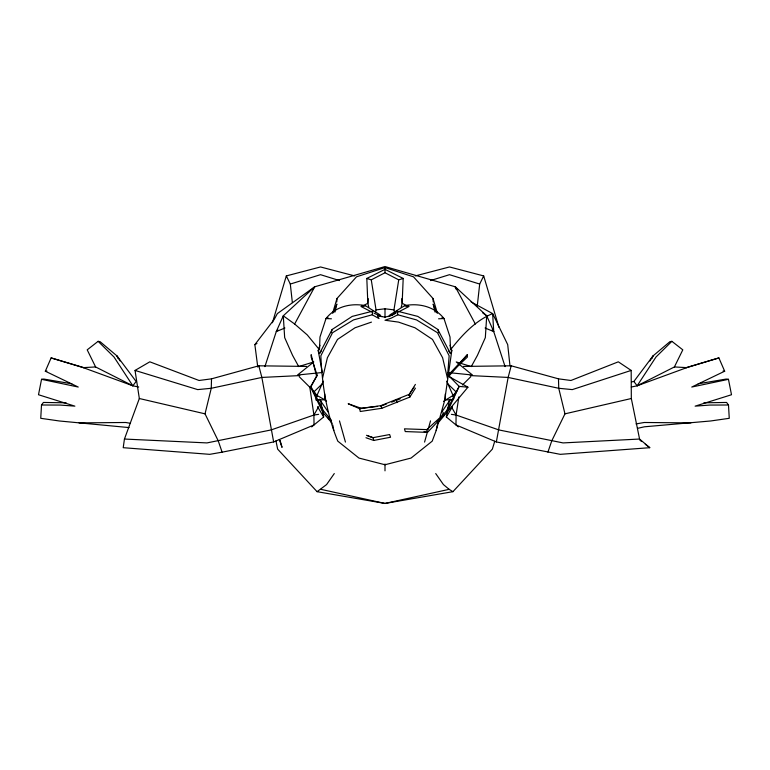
<?xml version="1.0" encoding="UTF-8"?>
<svg xmlns="http://www.w3.org/2000/svg" width="770" height="770" viewBox="0 0 770 770"><rect width="100%" height="100%" fill="white"/><g stroke="black" fill="none" stroke-linecap="round" stroke-linejoin="round"><path stroke-width="1.16" d="M324.728 394.019L324.728 399.774L326.519 401.334M328.444 419.024L328.463 416.811L323.525 410.872L310.839 386.396L317.134 375.211L311.176 357.088L311.176 354.672L316.614 376.386L310.618 387.204L323.082 412.758L332.284 423.346M458.853 396.954L456.09 415.03L455.975 424.944L496.352 441.932L560.262 454.339L649.774 447.697L639.572 439.044L631.323 398.514L631.179 370.428L618.32 361.823L570.945 380.486L558.481 378.84L511.184 365.808L463.444 366.424M306.556 366.424L258.816 365.808L211.519 378.84L211.259 388.282L205.032 413.837L218.247 440.873L222.106 452.173L273.648 441.932L314.025 424.944L313.91 415.03L309.723 386.646M319.502 349.869L319.974 337.048L326.018 318.539C335.335 306.604 350.899 302.831 365.317 305.651L380.168 314.93M368.772 307.163L367.839 303.293L366.809 278.442L385 269.346L403.191 278.442L402.161 303.293L401.228 307.163M66.133 402.816L43.409 402.45L41.503 405.001L40.743 418.312L59.357 420.978L129.033 427.581M336.769 301.927L336.99 298.49L356.5 276.825L385 267.585L413.5 276.825L433.01 298.49L437.399 313.275M368.195 298.616L367.839 303.293L362.612 305.988M477.256 306.056L479.691 284.053L483.685 275.92L449.488 266.959L415.29 275.92M211.519 378.84L199.055 380.486L149.813 361.823L135.039 370.428L139.332 398.514L124.442 439.044L123.219 447.697L209.738 454.339L222.106 452.173M394.548 312.129L393.961 309.867L398.735 279.847L403.191 278.442M450.084 345.297L451.817 350.523L444.637 400.631L440.094 416.705M439.439 419.005L436.195 430.488L432.201 441.162L411.055 458.063L385 464.753L358.945 458.063L337.799 441.162C326.682 414.029 322.024 384.962 320.859 355.779L332.525 332.707L353.469 319.916L372.218 314.786L372.834 311.138L352.188 316.403L332.178 329.454L319.512 353.565L318.183 350.523L319.916 345.297M458.333 426.888L446.34 416.974L449.545 399.64M436.195 430.488L437.235 425.002M71.802 383.797L43.794 379.052L41.541 379.321L38.5 394.74L74.882 406.146L60.301 405.068L41.503 405.001M496.352 441.932L508.142 377.435L511.184 365.808M335.017 312.014L336.837 304.025L333.574 312.659M442.529 415.338L443.847 415.155L427.485 432.384L405.27 431.566L404.462 428.842L426.792 429.612L442.529 415.338L443.212 412.316M322.572 378.128L327.394 357.732L337.51 339.435L355.018 327.779L371.467 322.11M316.961 395.443L315.892 399.938L324.728 399.774L316.961 395.443L323.284 381.198M375.452 312.129L376.039 309.867L371.265 279.847L366.809 278.442M310.618 387.204L310.839 386.396M424.568 442.086L427.389 432.047M428.014 429.814L430.526 420.892M272.426 322.755L286.315 275.92L320.512 266.959L354.71 275.92M332.601 313.275L336.99 298.49M331.196 332.736L332.178 329.454M494.763 441.2L492.348 449.141L452.924 491.674L385 503.445L317.076 491.674L277.652 449.141L275.958 440.921M264.899 366.626L276.276 331.572L283.283 315.806L314.718 286.786L385 266.555L455.282 286.786L486.717 315.806L493.724 331.572L505.101 366.626M547.894 452.173L551.753 440.873L564.968 413.837L558.741 388.282L558.481 378.84M652.171 358.223L652.97 355.971L669.862 341.716L671.883 341.331L682.798 349.84L674.395 366.953L637.156 385.799L631.294 387.021M41.541 379.321L78.242 387.041L45.334 371.217L51.118 357.915L83.208 367.627L132.844 385.799L138.706 387.021M448.554 350.716L450.489 353.565L451.817 350.523M316.614 376.386L317.134 375.211M446.918 412.758L459.161 386.396L448.217 375.211L467.371 354.672L467.371 357.088L448.217 375.211L448.737 376.386L467.929 387.204L437.716 423.346M319.252 349.503L307.269 334.931L294.65 324.016L314.718 286.786L277.354 313.602L274.216 319.415L254.86 344.642L257.777 367.097M124.442 439.044L206.957 442.914L271.107 429.939L313.91 415.03L318.607 406.762M446.34 416.974L452.462 406.695M649.899 360.957L652.97 355.971L633.883 381.468L631.544 381.901M415.386 384.403L408.716 395.318L414 387.31M377.425 406.406L360.995 408.206L348.184 403.75L359.696 408.735L360.254 411.498L381.824 408.273L409.842 397.07L415.405 388.176M633.883 381.468L637.156 385.799L656.001 357.001L671.883 341.331M319.512 353.565L321.446 350.716M441.48 412.431L450.594 399.187M452.548 396.348L457.476 389.957M334.286 473.56L326.576 484.58L317.076 491.674M132.844 385.799L136.117 381.468L117.03 355.971L100.139 341.716L98.117 341.331L87.203 349.84L95.605 366.953L132.844 385.799L113.999 357.001L98.117 341.331M450.748 349.503C462.039 335.114 475.408 320.58 492.646 313.602L507.709 344.642L509.961 365.75M277.806 329.781L276.276 331.572L284.919 328.01M312.408 289.481L314.718 286.786M448.737 376.386L467.371 354.672M438.467 420.372L446.475 410.872L459.161 386.396L467.929 387.204M462.472 384.981L470.807 376.674M317.452 396.348L314.199 391.612L322.649 383.45M437.187 421.459L443.847 415.155M443.481 401.334L453.039 395.443L446.716 381.198M450.489 353.565L437.822 329.454L417.812 316.403L397.166 311.138L392.421 315.219L385 317.153L377.416 315.806L378.994 318.559L372.218 314.786M311.667 426.888L323.66 416.974L320.455 399.64M389.832 314.93L404.683 305.651C419.101 302.831 434.665 306.604 443.982 318.539L450.026 337.048L450.498 349.869M254.86 344.642L256.939 343.478M371.265 279.847L385 272.753L398.735 279.847M397.897 312.197L409.014 306.498L404.683 305.651L408.524 305.507M397.782 314.786L391.073 318.203L385 320.253L398.533 322.11L414.982 327.779L432.49 339.435L442.606 357.732L447.428 378.128L449.141 355.779L437.476 332.707L416.531 319.916L397.782 314.786L397.166 311.138M637.156 385.799L686.792 367.627L718.882 357.915L724.666 371.217L691.758 387.041L728.459 379.321L731.5 394.74L695.118 406.146L709.699 405.068L728.497 405.001L729.257 418.312L710.643 420.978L644.432 426.792L637.502 428.361M388.186 316.586L395.876 313.236M360.995 408.206L359.696 408.735L380.9 405.636L409.159 394.356L409.842 397.07M397.012 400.169L400.198 398.85M328.049 317.75L326.018 318.539L331.427 318.799M380.948 406.021L386.309 404.086M391.661 402.152L394.875 400.997M718.882 357.915L686.234 367.608M631.179 370.428L572.312 389.61L558.741 388.282L508.142 377.435L470.152 375.577M430.469 280.578L449.488 274.678L479.691 284.053M292.359 302.591L290.309 284.053L320.512 274.678L339.531 280.578M564.968 413.837L631.323 398.514M452.924 491.674L449.141 489.335L385 503.445L320.859 489.335M365.971 437.726L373.691 440.459L390.554 437.235L389.63 434.54L373.132 437.649L366.481 435.291M636.03 423.933L644.221 422.489L690.911 422.894M313.91 415.03L318.607 414.347M698.197 383.797L726.206 379.052L728.459 379.321M376.039 309.867L385 308.789L393.961 309.867M45.334 371.217L46.912 371.025M322.332 372.507L297.528 375.019L313.756 361.958L298.712 366.558L292.561 355.345L284.669 337.616L283.283 315.806L294.65 324.016M83.208 367.627L95.605 366.953M438.573 318.799L443.982 318.539L441.951 317.75M299.848 375.577L261.858 377.435L211.259 388.282L197.688 389.61L135.039 370.428M639.572 439.044L563.043 442.914L498.893 429.939L456.09 415.03L451.393 414.347M79.089 422.894L125.78 422.489L130.457 423.317M453.001 399.919L445.272 399.774L445.272 394.019M703.867 402.816L726.591 402.45L728.497 405.001M361.476 305.507L365.317 305.651L360.986 306.498L372.103 312.197M424.029 431.585L427.485 432.384L426.792 429.612M674.395 366.953L686.792 367.627M447.668 372.507L472.472 375.019L456.244 361.958L471.288 366.558L477.439 355.345L485.331 337.616L486.717 315.806L482.838 313.015M723.088 371.025L724.666 371.217M139.332 398.514L205.032 413.837M83.766 367.608L51.118 357.915M368.022 436.003L373.363 437.861M485.081 328.01L493.724 331.572L492.646 313.602L471.057 301.907M374.124 313.236L381.814 316.586M407.388 305.988L402.161 303.293L401.805 298.616M639.86 440.151L641.66 441.518M645.27 444.261L649.774 447.697M449.141 489.335L443.424 484.58L435.714 473.56M447.351 383.45L455.802 391.612M299.193 376.674L314.199 391.612M328.463 416.811L331.533 420.372M455.676 288.885L455.282 286.786L457.592 289.481M492.194 329.781L493.724 331.572M319.406 399.187L328.521 412.431M120.101 360.957L117.03 355.971L117.829 358.223M317.538 406.695L323.66 416.974M451.393 406.762L456.09 415.03M455.282 286.786L475.35 324.016M286.315 275.92L290.309 284.053M436.426 312.659L433.164 304.025L434.983 312.014M380.9 405.636L381.824 408.273M279.346 439.535L282.032 447.37L280.107 440.507M437.822 329.454L438.804 332.736M396.136 399.928L396.945 402.614M483.685 275.92L498.931 327.327M339.474 420.892L345.432 442.086M258.816 365.808L261.858 377.435L273.648 441.932M453.039 395.443L453.838 398.812M373.132 437.649L373.691 440.459M332.765 425.002L333.805 430.488M318.183 350.523L322.255 372.237M433.01 298.49L433.231 301.927M385 267.585L385 272.753M385 308.789L385 317.567M385 463.983L385 470.845"/></g></svg>
